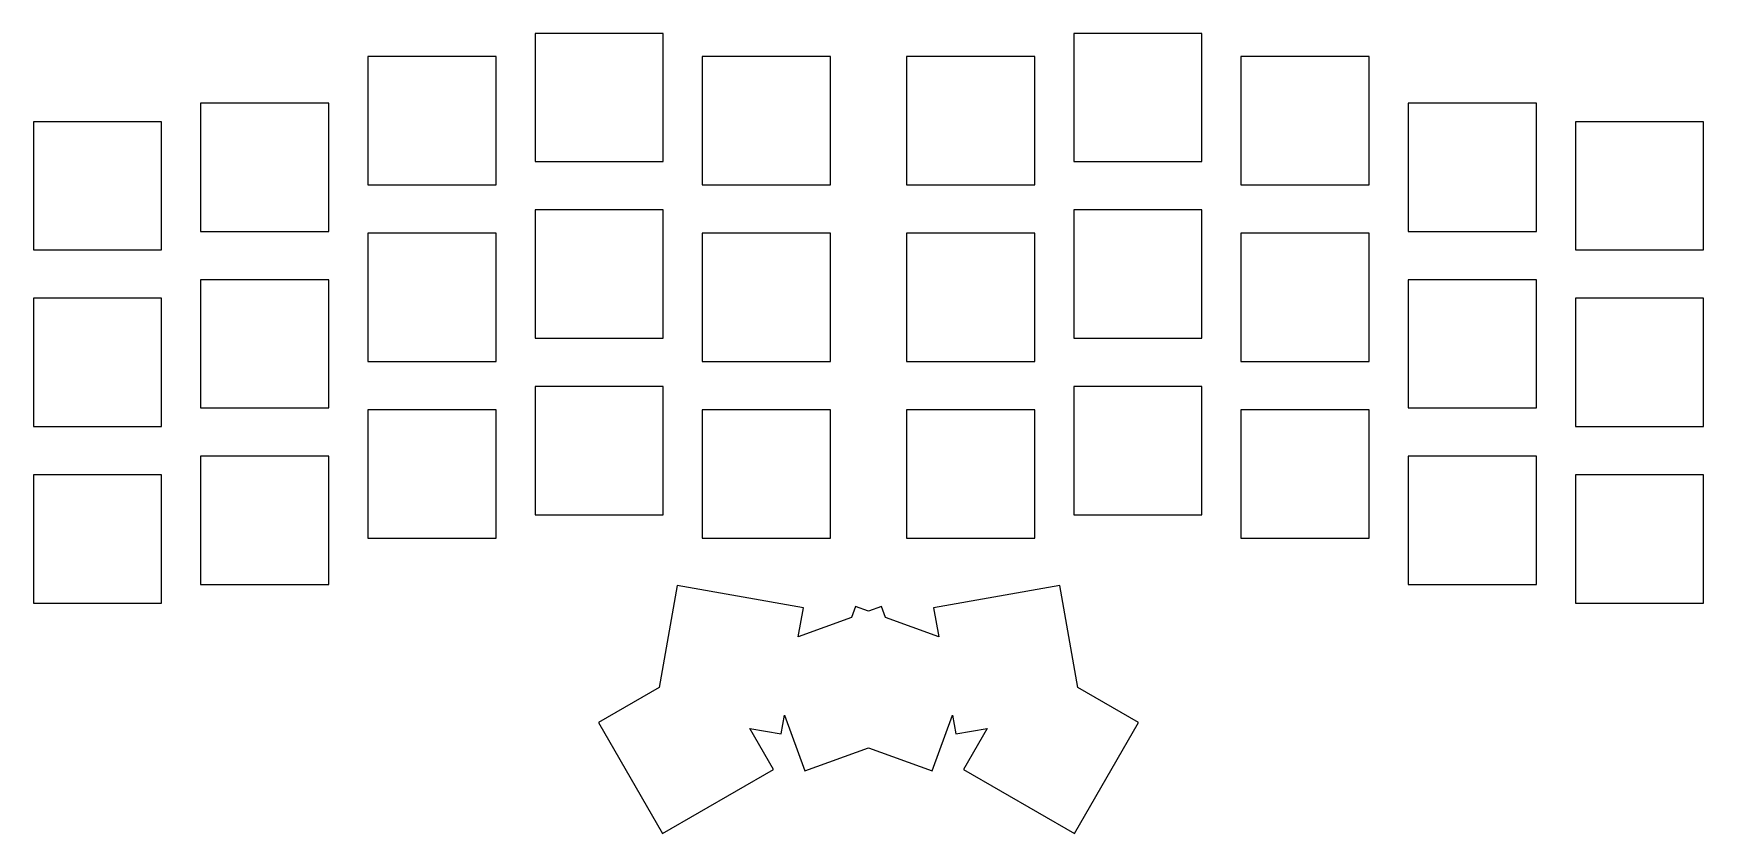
# Model space of a CAD drawing. Header units: millimetres. Extents: x 93 to 273, y -132 to -46.
import ezdxf

# ---------------------------------------------------------------- set-up
doc = ezdxf.new("R2010")
doc.units = ezdxf.units.MM

msp = doc.modelspace()

# ---------------------------------------------------------------- linework, layer by layer
for p, q in [((160.9, -45.6), (147.1, -45.6)), ((147.1, -45.6), (147.1, -59.4)), ((160.9, -59.4), (160.9, -45.6)), ((218.9, -45.6), (205.1, -45.6)), ((205.1, -45.6), (205.1, -59.4)), ((218.9, -59.4), (218.9, -45.6)), ((142.9, -48.1), (129.1, -48.1)), ((129.1, -48.1), (129.1, -61.9)), ((142.9, -61.9), (142.9, -48.1)), ((178.9, -48.1), (165.1, -48.1)), ((165.1, -48.1), (165.1, -61.9)), ((178.9, -61.9), (178.9, -48.1)), ((200.9, -48.1), (187.1, -48.1)), ((187.1, -48.1), (187.1, -61.9)), ((200.9, -61.9), (200.9, -48.1)), ((236.9, -48.1), (223.1, -48.1)), ((223.1, -48.1), (223.1, -61.9)), ((236.9, -61.9), (236.9, -48.1)), ((124.9, -53.1), (111.1, -53.1)), ((111.1, -53.1), (111.1, -66.9)), ((124.9, -66.9), (124.9, -53.1)), ((254.9, -53.1), (241.1, -53.1)), ((241.1, -53.1), (241.1, -66.9)), ((254.9, -66.9), (254.9, -53.1)), ((106.9, -55.1), (93.1, -55.1)), ((93.1, -55.1), (93.1, -68.9)), ((106.9, -68.9), (106.9, -55.1)), ((272.9, -55.1), (259.1, -55.1)), ((259.1, -55.1), (259.1, -68.9)), ((272.9, -68.9), (272.9, -55.1)), ((147.1, -59.4), (160.9, -59.4)), ((205.1, -59.4), (218.9, -59.4)), ((129.1, -61.9), (142.9, -61.9)), ((165.1, -61.9), (178.9, -61.9)), ((187.1, -61.9), (200.9, -61.9)), ((223.1, -61.9), (236.9, -61.9)), ((160.9, -64.6), (147.1, -64.6)), ((147.1, -64.6), (147.1, -78.4)), ((160.9, -78.4), (160.9, -64.6)), ((218.9, -64.6), (205.1, -64.6)), ((205.1, -64.6), (205.1, -78.4)), ((218.9, -78.4), (218.9, -64.6)), ((111.1, -66.9), (124.9, -66.9)), ((142.9, -67.1), (129.1, -67.1)), ((129.1, -67.1), (129.1, -80.9)), ((142.9, -80.9), (142.9, -67.1)), ((178.9, -67.1), (165.1, -67.1)), ((165.1, -67.1), (165.1, -80.9)), ((178.9, -80.9), (178.9, -67.1)), ((200.9, -67.1), (187.1, -67.1)), ((187.1, -67.1), (187.1, -80.9)), ((200.9, -80.9), (200.9, -67.1)), ((236.9, -67.1), (223.1, -67.1)), ((223.1, -67.1), (223.1, -80.9)), ((236.9, -80.9), (236.9, -67.1)), ((241.1, -66.9), (254.9, -66.9)), ((93.1, -68.9), (106.9, -68.9)), ((259.1, -68.9), (272.9, -68.9)), ((124.9, -72.1), (111.1, -72.1)), ((111.1, -72.1), (111.1, -85.9)), ((124.9, -85.9), (124.9, -72.1)), ((254.9, -72.1), (241.1, -72.1)), ((241.1, -72.1), (241.1, -85.9)), ((254.9, -85.9), (254.9, -72.1)), ((106.9, -74.1), (93.1, -74.1)), ((93.1, -74.1), (93.1, -87.9)), ((106.9, -87.9), (106.9, -74.1)), ((272.9, -74.1), (259.1, -74.1)), ((259.1, -74.1), (259.1, -87.9)), ((272.9, -87.9), (272.9, -74.1)), ((147.1, -78.4), (160.9, -78.4)), ((205.1, -78.4), (218.9, -78.4)), ((129.1, -80.9), (142.9, -80.9)), ((165.1, -80.9), (178.9, -80.9)), ((187.1, -80.9), (200.9, -80.9)), ((223.1, -80.9), (236.9, -80.9)), ((160.9, -83.6), (147.1, -83.6)), ((147.1, -83.6), (147.1, -97.4)), ((160.9, -97.4), (160.9, -83.6)), ((218.9, -83.6), (205.1, -83.6)), ((205.1, -83.6), (205.1, -97.4)), ((218.9, -97.4), (218.9, -83.6)), ((111.1, -85.9), (124.9, -85.9)), ((142.9, -86.1), (129.1, -86.1)), ((129.1, -86.1), (129.1, -99.9)), ((142.9, -99.9), (142.9, -86.1)), ((178.9, -86.1), (165.1, -86.1)), ((165.1, -86.1), (165.1, -99.9)), ((178.9, -99.9), (178.9, -86.1)), ((200.9, -86.1), (187.1, -86.1)), ((187.1, -86.1), (187.1, -99.9)), ((200.9, -99.9), (200.9, -86.1)), ((236.9, -86.1), (223.1, -86.1)), ((223.1, -86.1), (223.1, -99.9)), ((236.9, -99.9), (236.9, -86.1)), ((241.1, -85.9), (254.9, -85.9)), ((93.1, -87.9), (106.9, -87.9)), ((259.1, -87.9), (272.9, -87.9)), ((124.9, -91.1), (111.1, -91.1)), ((111.1, -91.1), (111.1, -104.9)), ((124.9, -104.9), (124.9, -91.1)), ((254.9, -91.1), (241.1, -91.1)), ((241.1, -91.1), (241.1, -104.9)), ((254.9, -104.9), (254.9, -91.1)), ((106.9, -93.1), (93.1, -93.1)), ((93.1, -93.1), (93.1, -106.9)), ((106.9, -106.9), (106.9, -93.1)), ((272.9, -93.1), (259.1, -93.1)), ((259.1, -93.1), (259.1, -106.9)), ((272.9, -106.9), (272.9, -93.1)), ((147.1, -97.4), (160.9, -97.4)), ((205.1, -97.4), (218.9, -97.4)), ((129.1, -99.9), (142.9, -99.9)), ((165.1, -99.9), (178.9, -99.9)), ((187.1, -99.9), (200.9, -99.9)), ((223.1, -99.9), (236.9, -99.9)), ((111.1, -104.9), (124.9, -104.9)), ((162.4, -105.01), (160.47, -115.98)), ((175.99, -107.4), (162.4, -105.01)), ((203.6, -105.01), (190.01, -107.4)), ((205.53, -115.98), (203.6, -105.01)), ((241.1, -104.9), (254.9, -104.9)), ((93.1, -106.9), (106.9, -106.9)), ((175.44, -110.54), (175.99, -107.4)), ((181.6, -107.28), (181.18, -108.45)), ((183, -107.79), (181.6, -107.28)), ((184.4, -107.28), (183, -107.79)), ((184.82, -108.45), (184.4, -107.28)), ((190.01, -107.4), (190.56, -110.54)), ((259.1, -106.9), (272.9, -106.9)), ((181.18, -108.45), (175.44, -110.54)), ((190.56, -110.54), (184.82, -108.45)), ((160.47, -115.98), (153.93, -119.76)), ((212.07, -119.76), (205.53, -115.98)), ((153.93, -119.76), (160.83, -131.71)), ((170.24, -120.4), (173.6, -120.99)), ((172.78, -124.81), (170.24, -120.4)), ((173.6, -120.99), (173.96, -118.95)), ((173.96, -118.95), (176.15, -124.97)), ((189.85, -124.97), (192.04, -118.95)), ((192.04, -118.95), (192.4, -120.99)), ((192.4, -120.99), (195.76, -120.4)), ((195.76, -120.4), (193.22, -124.81)), ((205.17, -131.71), (212.07, -119.76)), ((176.15, -124.97), (183, -122.48)), ((183, -122.48), (189.85, -124.97)), ((160.83, -131.71), (172.78, -124.81)), ((193.22, -124.81), (205.17, -131.71))]:
    msp.add_line(p, q)

doc.saveas('drawing.dxf')
